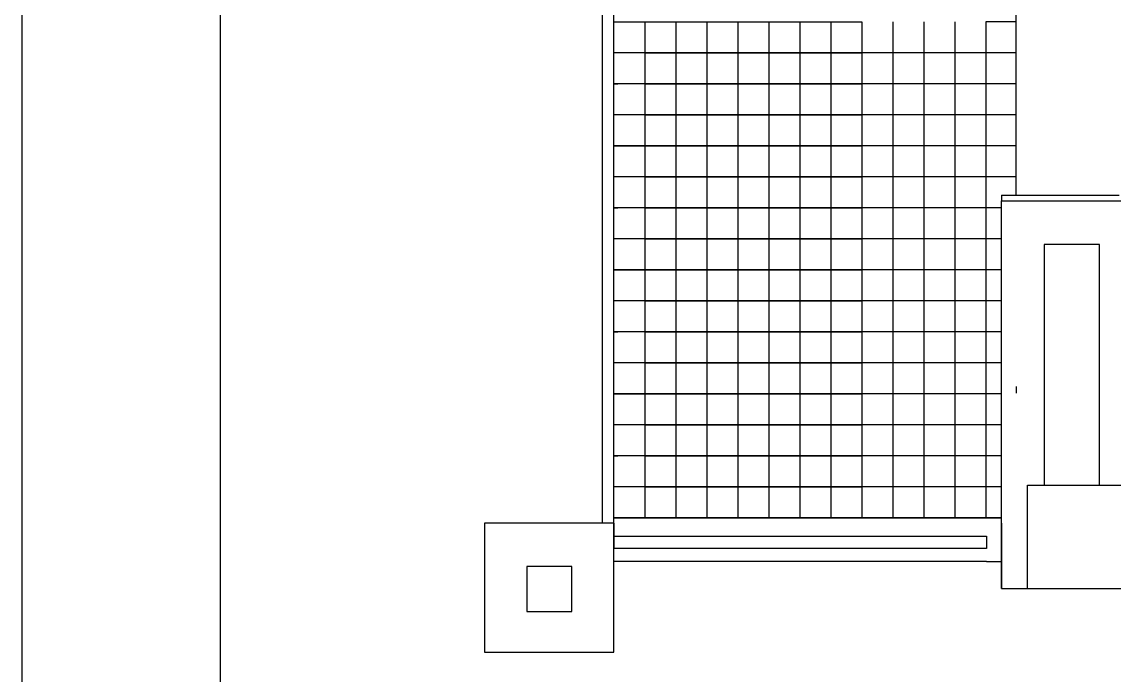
# Model space of a CAD drawing. Header units: millimetres. Extents: x 2377 to 4712, y -254 to 3188.
# Drawn here: x 3329.8 to 3412.6, y 1009.3 to 1058.8 of the extents above; entities that cross this region are included whole.
import ezdxf

# ---------------------------------------------------------------- set-up
doc = ezdxf.new("R2010")
doc.units = ezdxf.units.MM

msp = doc.modelspace()

# ---------------------------------------------------------------- linework, layer by layer
at = {"transparency": 33554687}
for p, q in [((3329.758, 1244.791), (3329.758, 947.791)), ((3344.808, 967.791), (3344.808, 1229.791)), ((3374.634, 1020.805), (3374.634, 1183.466)), ((3373.777, 1020.805), (3373.777, 1159.949)), ((3374.634, 1020.805), (3374.634, 1159.949)), ((3405.118, 1091.749), (3405.118, 1045.683)), ((3374.634, 1058.824), (3376.986, 1058.824)), ((3376.986, 1058.824), (3376.986, 1056.473)), ((3376.986, 1058.824), (3379.338, 1058.824)), ((3379.338, 1058.824), (3379.338, 1056.473)), ((3379.338, 1058.824), (3381.69, 1058.824)), ((3381.69, 1058.824), (3381.69, 1056.473)), ((3381.69, 1058.824), (3384.041, 1058.824)), ((3384.041, 1058.824), (3384.041, 1056.473)), ((3384.041, 1058.824), (3386.393, 1058.824)), ((3386.393, 1058.824), (3386.393, 1056.473)), ((3386.393, 1058.824), (3388.745, 1058.824)), ((3388.745, 1058.824), (3388.745, 1056.473)), ((3388.745, 1058.824), (3391.096, 1058.824)), ((3391.096, 1058.824), (3391.096, 1056.473)), ((3391.096, 1058.824), (3393.448, 1058.824)), ((3393.448, 1058.824), (3393.448, 1056.473)), ((3395.8, 1058.824), (3395.8, 1056.473)), ((3398.152, 1058.824), (3398.152, 1056.473)), ((3400.503, 1058.824), (3400.503, 1056.473)), ((3402.855, 1058.824), (3402.855, 1056.473)), ((3405.133, 1058.824), (3402.855, 1058.824)), ((3376.986, 1056.473), (3374.634, 1056.473)), ((3379.338, 1056.473), (3376.986, 1056.473)), ((3376.986, 1056.473), (3376.986, 1054.121)), ((3376.986, 1056.473), (3379.338, 1056.473)), ((3381.69, 1056.473), (3379.338, 1056.473)), ((3379.338, 1056.473), (3379.338, 1054.121)), ((3379.338, 1056.473), (3381.69, 1056.473)), ((3384.041, 1056.473), (3381.69, 1056.473)), ((3381.69, 1056.473), (3381.69, 1054.121)), ((3381.69, 1056.473), (3384.041, 1056.473)), ((3386.393, 1056.473), (3384.041, 1056.473)), ((3384.041, 1056.473), (3384.041, 1054.121)), ((3384.041, 1056.473), (3386.393, 1056.473)), ((3388.745, 1056.473), (3386.393, 1056.473)), ((3386.393, 1056.473), (3386.393, 1054.121)), ((3386.393, 1056.473), (3388.745, 1056.473)), ((3391.096, 1056.473), (3388.745, 1056.473)), ((3388.745, 1056.473), (3388.745, 1054.121)), ((3388.745, 1056.473), (3391.096, 1056.473)), ((3393.448, 1056.473), (3391.096, 1056.473)), ((3391.096, 1056.473), (3391.096, 1054.121)), ((3391.096, 1056.473), (3393.448, 1056.473)), ((3395.8, 1056.473), (3393.448, 1056.473)), ((3393.448, 1056.473), (3393.448, 1054.121)), ((3398.152, 1056.473), (3395.8, 1056.473)), ((3395.8, 1056.473), (3395.8, 1054.121)), ((3400.503, 1056.473), (3398.152, 1056.473)), ((3398.152, 1056.473), (3398.152, 1054.121)), ((3402.855, 1056.473), (3400.503, 1056.473)), ((3400.503, 1056.473), (3400.503, 1054.121)), ((3402.855, 1056.473), (3402.855, 1054.121)), ((3405.133, 1056.473), (3402.855, 1056.473)), ((3374.634, 1054.121), (3374.934, 1054.121)), ((3376.986, 1054.121), (3374.634, 1054.121)), ((3379.338, 1054.121), (3376.986, 1054.121)), ((3376.986, 1054.121), (3376.986, 1051.769)), ((3376.986, 1054.121), (3379.338, 1054.121)), ((3381.69, 1054.121), (3379.338, 1054.121)), ((3379.338, 1054.121), (3379.338, 1051.769)), ((3379.338, 1054.121), (3381.69, 1054.121)), ((3384.041, 1054.121), (3381.69, 1054.121)), ((3381.69, 1054.121), (3381.69, 1051.769)), ((3381.69, 1054.121), (3384.041, 1054.121)), ((3386.393, 1054.121), (3384.041, 1054.121)), ((3384.041, 1054.121), (3384.041, 1051.769)), ((3384.041, 1054.121), (3386.393, 1054.121)), ((3388.745, 1054.121), (3386.393, 1054.121)), ((3386.393, 1054.121), (3386.393, 1051.769)), ((3386.393, 1054.121), (3388.745, 1054.121)), ((3391.096, 1054.121), (3388.745, 1054.121)), ((3388.745, 1054.121), (3388.745, 1051.769)), ((3388.745, 1054.121), (3391.096, 1054.121)), ((3393.448, 1054.121), (3391.096, 1054.121)), ((3391.096, 1054.121), (3391.096, 1051.769)), ((3391.096, 1054.121), (3393.448, 1054.121)), ((3395.8, 1054.121), (3393.448, 1054.121)), ((3393.448, 1054.121), (3393.448, 1051.769)), ((3398.152, 1054.121), (3395.8, 1054.121)), ((3395.8, 1054.121), (3395.8, 1051.769)), ((3400.503, 1054.121), (3398.152, 1054.121)), ((3398.152, 1054.121), (3398.152, 1051.769)), ((3402.855, 1054.121), (3400.503, 1054.121)), ((3400.503, 1054.121), (3400.503, 1051.769)), ((3402.855, 1054.121), (3402.855, 1051.769)), ((3405.133, 1054.121), (3402.855, 1054.121)), ((3376.986, 1051.769), (3374.634, 1051.769)), ((3379.338, 1051.769), (3376.986, 1051.769)), ((3376.986, 1051.769), (3376.986, 1049.418)), ((3376.986, 1051.769), (3379.338, 1051.769)), ((3381.69, 1051.769), (3379.338, 1051.769)), ((3379.338, 1051.769), (3379.338, 1049.418)), ((3379.338, 1051.769), (3381.69, 1051.769)), ((3384.041, 1051.769), (3381.69, 1051.769)), ((3381.69, 1051.769), (3381.69, 1049.418)), ((3381.69, 1051.769), (3384.041, 1051.769)), ((3386.393, 1051.769), (3384.041, 1051.769)), ((3384.041, 1051.769), (3384.041, 1049.418)), ((3384.041, 1051.769), (3386.393, 1051.769)), ((3388.745, 1051.769), (3386.393, 1051.769)), ((3386.393, 1051.769), (3386.393, 1049.418)), ((3386.393, 1051.769), (3388.745, 1051.769)), ((3391.096, 1051.769), (3388.745, 1051.769)), ((3388.745, 1051.769), (3388.745, 1049.418)), ((3388.745, 1051.769), (3391.096, 1051.769)), ((3393.448, 1051.769), (3391.096, 1051.769)), ((3391.096, 1051.769), (3391.096, 1049.418)), ((3391.096, 1051.769), (3393.448, 1051.769)), ((3395.8, 1051.769), (3393.448, 1051.769)), ((3393.448, 1051.769), (3393.448, 1049.418)), ((3398.152, 1051.769), (3395.8, 1051.769)), ((3395.8, 1051.769), (3395.8, 1049.418)), ((3400.503, 1051.769), (3398.152, 1051.769)), ((3398.152, 1051.769), (3398.152, 1049.418)), ((3402.855, 1051.769), (3400.503, 1051.769)), ((3400.503, 1051.769), (3400.503, 1049.418)), ((3402.855, 1051.769), (3402.855, 1049.418)), ((3405.133, 1051.769), (3402.855, 1051.769)), ((3376.986, 1049.418), (3374.634, 1049.418)), ((3374.634, 1049.418), (3376.986, 1049.418)), ((3379.338, 1049.418), (3376.986, 1049.418)), ((3376.986, 1049.418), (3376.986, 1047.066)), ((3376.986, 1049.418), (3379.338, 1049.418)), ((3381.69, 1049.418), (3379.338, 1049.418)), ((3379.338, 1049.418), (3379.338, 1047.066)), ((3379.338, 1049.418), (3381.69, 1049.418)), ((3384.041, 1049.418), (3381.69, 1049.418)), ((3381.69, 1049.418), (3381.69, 1047.066)), ((3381.69, 1049.418), (3384.041, 1049.418)), ((3386.393, 1049.418), (3384.041, 1049.418)), ((3384.041, 1049.418), (3384.041, 1047.066)), ((3384.041, 1049.418), (3386.393, 1049.418)), ((3388.745, 1049.418), (3386.393, 1049.418)), ((3386.393, 1049.418), (3386.393, 1047.066)), ((3386.393, 1049.418), (3388.745, 1049.418)), ((3391.096, 1049.418), (3388.745, 1049.418)), ((3388.745, 1049.418), (3388.745, 1047.066)), ((3388.745, 1049.418), (3391.096, 1049.418)), ((3393.448, 1049.418), (3391.096, 1049.418)), ((3391.096, 1049.418), (3391.096, 1047.066)), ((3391.096, 1049.418), (3393.448, 1049.418)), ((3395.8, 1049.418), (3393.448, 1049.418)), ((3393.448, 1049.418), (3393.448, 1047.066)), ((3398.152, 1049.418), (3395.8, 1049.418)), ((3395.8, 1049.418), (3395.8, 1047.066)), ((3400.503, 1049.418), (3398.152, 1049.418)), ((3398.152, 1049.418), (3398.152, 1047.066)), ((3402.855, 1049.418), (3400.503, 1049.418)), ((3400.503, 1049.418), (3400.503, 1047.066)), ((3402.855, 1049.418), (3402.855, 1047.066)), ((3405.133, 1049.418), (3402.855, 1049.418)), ((3376.986, 1047.066), (3374.634, 1047.066)), ((3379.338, 1047.066), (3376.986, 1047.066)), ((3376.986, 1047.066), (3376.986, 1044.714)), ((3376.986, 1047.066), (3379.338, 1047.066)), ((3381.69, 1047.066), (3379.338, 1047.066)), ((3379.338, 1047.066), (3379.338, 1044.714)), ((3379.338, 1047.066), (3381.69, 1047.066)), ((3384.041, 1047.066), (3381.69, 1047.066)), ((3381.69, 1047.066), (3381.69, 1044.714)), ((3381.69, 1047.066), (3384.041, 1047.066)), ((3386.393, 1047.066), (3384.041, 1047.066)), ((3384.041, 1047.066), (3384.041, 1044.714)), ((3384.041, 1047.066), (3386.393, 1047.066)), ((3388.745, 1047.066), (3386.393, 1047.066)), ((3386.393, 1047.066), (3386.393, 1044.714)), ((3386.393, 1047.066), (3388.745, 1047.066)), ((3391.096, 1047.066), (3388.745, 1047.066)), ((3388.745, 1047.066), (3388.745, 1044.714)), ((3388.745, 1047.066), (3391.096, 1047.066)), ((3393.448, 1047.066), (3391.096, 1047.066)), ((3391.096, 1047.066), (3391.096, 1044.714)), ((3391.096, 1047.066), (3393.448, 1047.066)), ((3395.8, 1047.066), (3393.448, 1047.066)), ((3393.448, 1047.066), (3393.448, 1044.714)), ((3398.152, 1047.066), (3395.8, 1047.066)), ((3395.8, 1047.066), (3395.8, 1044.714)), ((3400.503, 1047.066), (3398.152, 1047.066)), ((3398.152, 1047.066), (3398.152, 1044.714)), ((3402.855, 1047.066), (3400.503, 1047.066)), ((3400.503, 1047.066), (3400.503, 1044.714)), ((3402.855, 1047.066), (3402.855, 1044.714)), ((3405.133, 1047.066), (3402.855, 1047.066)), ((3404.031, 1045.683), (3412.957, 1045.683)), ((3404.031, 1045.683), (3404.031, 1045.24)), ((3404.031, 1015.843), (3404.031, 1045.24)), ((3404.031, 1045.24), (3413.83, 1045.24)), ((3404.031, 1045.24), (3413.833, 1045.24)), ((3374.634, 1044.714), (3374.934, 1044.714)), ((3376.986, 1044.714), (3374.634, 1044.714)), ((3379.338, 1044.714), (3376.986, 1044.714)), ((3376.986, 1044.714), (3376.986, 1042.362)), ((3376.986, 1044.714), (3379.338, 1044.714)), ((3381.69, 1044.714), (3379.338, 1044.714)), ((3379.338, 1044.714), (3379.338, 1042.362)), ((3379.338, 1044.714), (3381.69, 1044.714)), ((3384.041, 1044.714), (3381.69, 1044.714)), ((3381.69, 1044.714), (3381.69, 1042.362)), ((3381.69, 1044.714), (3384.041, 1044.714)), ((3386.393, 1044.714), (3384.041, 1044.714)), ((3384.041, 1044.714), (3384.041, 1042.362)), ((3384.041, 1044.714), (3386.393, 1044.714)), ((3388.745, 1044.714), (3386.393, 1044.714)), ((3386.393, 1044.714), (3386.393, 1042.362)), ((3386.393, 1044.714), (3388.745, 1044.714)), ((3391.096, 1044.714), (3388.745, 1044.714)), ((3388.745, 1044.714), (3388.745, 1042.362)), ((3388.745, 1044.714), (3391.096, 1044.714)), ((3393.448, 1044.714), (3391.096, 1044.714)), ((3391.096, 1044.714), (3391.096, 1042.362)), ((3391.096, 1044.714), (3393.448, 1044.714)), ((3395.8, 1044.714), (3393.448, 1044.714)), ((3393.448, 1044.714), (3393.448, 1042.362)), ((3398.152, 1044.714), (3395.8, 1044.714)), ((3395.8, 1044.714), (3395.8, 1042.362)), ((3400.503, 1044.714), (3398.152, 1044.714)), ((3398.152, 1044.714), (3398.152, 1042.362)), ((3402.855, 1044.714), (3400.503, 1044.714)), ((3400.503, 1044.714), (3400.503, 1042.362)), ((3404.031, 1044.714), (3402.855, 1044.714)), ((3402.855, 1044.714), (3402.855, 1042.362)), ((3376.986, 1042.362), (3374.634, 1042.362)), ((3379.338, 1042.362), (3376.986, 1042.362)), ((3376.986, 1042.362), (3376.986, 1040.011)), ((3376.986, 1042.362), (3379.338, 1042.362)), ((3381.69, 1042.362), (3379.338, 1042.362)), ((3379.338, 1042.362), (3379.338, 1040.011)), ((3379.338, 1042.362), (3381.69, 1042.362)), ((3384.041, 1042.362), (3381.69, 1042.362)), ((3381.69, 1042.362), (3381.69, 1040.011)), ((3381.69, 1042.362), (3384.041, 1042.362)), ((3386.393, 1042.362), (3384.041, 1042.362)), ((3384.041, 1042.362), (3384.041, 1040.011)), ((3384.041, 1042.362), (3386.393, 1042.362)), ((3388.745, 1042.362), (3386.393, 1042.362)), ((3386.393, 1042.362), (3386.393, 1040.011)), ((3386.393, 1042.362), (3388.745, 1042.362)), ((3391.096, 1042.362), (3388.745, 1042.362)), ((3388.745, 1042.362), (3388.745, 1040.011)), ((3388.745, 1042.362), (3391.096, 1042.362)), ((3393.448, 1042.362), (3391.096, 1042.362)), ((3391.096, 1042.362), (3391.096, 1040.011)), ((3391.096, 1042.362), (3393.448, 1042.362)), ((3395.8, 1042.362), (3393.448, 1042.362)), ((3393.448, 1042.362), (3393.448, 1040.011)), ((3398.152, 1042.362), (3395.8, 1042.362)), ((3395.8, 1042.362), (3395.8, 1040.011)), ((3400.503, 1042.362), (3398.152, 1042.362)), ((3398.152, 1042.362), (3398.152, 1040.011)), ((3402.855, 1042.362), (3400.503, 1042.362)), ((3400.503, 1042.362), (3400.503, 1040.011)), ((3404.031, 1042.362), (3402.855, 1042.362)), ((3402.855, 1042.362), (3402.855, 1040.011)), ((3411.474, 1041.936), (3407.272, 1041.936)), ((3407.272, 1041.936), (3407.272, 1023.683)), ((3411.474, 1023.683), (3411.474, 1041.936)), ((3376.986, 1040.011), (3374.634, 1040.011)), ((3374.634, 1040.011), (3376.986, 1040.011)), ((3379.338, 1040.011), (3376.986, 1040.011)), ((3376.986, 1040.011), (3376.986, 1037.659)), ((3376.986, 1040.011), (3379.338, 1040.011)), ((3381.69, 1040.011), (3379.338, 1040.011)), ((3379.338, 1040.011), (3379.338, 1037.659)), ((3379.338, 1040.011), (3381.69, 1040.011)), ((3384.041, 1040.011), (3381.69, 1040.011)), ((3381.69, 1040.011), (3381.69, 1037.659)), ((3381.69, 1040.011), (3384.041, 1040.011)), ((3386.393, 1040.011), (3384.041, 1040.011)), ((3384.041, 1040.011), (3384.041, 1037.659)), ((3384.041, 1040.011), (3386.393, 1040.011)), ((3388.745, 1040.011), (3386.393, 1040.011)), ((3386.393, 1040.011), (3386.393, 1037.659)), ((3386.393, 1040.011), (3388.745, 1040.011)), ((3391.096, 1040.011), (3388.745, 1040.011)), ((3388.745, 1040.011), (3388.745, 1037.659)), ((3388.745, 1040.011), (3391.096, 1040.011)), ((3393.448, 1040.011), (3391.096, 1040.011)), ((3391.096, 1040.011), (3391.096, 1037.659)), ((3391.096, 1040.011), (3393.448, 1040.011)), ((3395.8, 1040.011), (3393.448, 1040.011)), ((3393.448, 1040.011), (3393.448, 1037.659)), ((3398.152, 1040.011), (3395.8, 1040.011)), ((3395.8, 1040.011), (3395.8, 1037.659)), ((3400.503, 1040.011), (3398.152, 1040.011)), ((3398.152, 1040.011), (3398.152, 1037.659)), ((3402.855, 1040.011), (3400.503, 1040.011)), ((3400.503, 1040.011), (3400.503, 1037.659)), ((3404.031, 1040.011), (3402.855, 1040.011)), ((3402.855, 1040.011), (3402.855, 1037.659)), ((3376.986, 1037.659), (3374.634, 1037.659)), ((3379.338, 1037.659), (3376.986, 1037.659)), ((3376.986, 1037.659), (3376.986, 1035.307)), ((3376.986, 1037.659), (3379.338, 1037.659)), ((3381.69, 1037.659), (3379.338, 1037.659)), ((3379.338, 1037.659), (3379.338, 1035.307)), ((3379.338, 1037.659), (3381.69, 1037.659)), ((3384.041, 1037.659), (3381.69, 1037.659)), ((3381.69, 1037.659), (3381.69, 1035.307)), ((3381.69, 1037.659), (3384.041, 1037.659)), ((3386.393, 1037.659), (3384.041, 1037.659)), ((3384.041, 1037.659), (3384.041, 1035.307)), ((3384.041, 1037.659), (3386.393, 1037.659)), ((3388.745, 1037.659), (3386.393, 1037.659)), ((3386.393, 1037.659), (3386.393, 1035.307)), ((3386.393, 1037.659), (3388.745, 1037.659)), ((3391.096, 1037.659), (3388.745, 1037.659)), ((3388.745, 1037.659), (3388.745, 1035.307)), ((3388.745, 1037.659), (3391.096, 1037.659)), ((3393.448, 1037.659), (3391.096, 1037.659)), ((3391.096, 1037.659), (3391.096, 1035.307)), ((3391.096, 1037.659), (3393.448, 1037.659)), ((3395.8, 1037.659), (3393.448, 1037.659)), ((3393.448, 1037.659), (3393.448, 1035.307)), ((3398.152, 1037.659), (3395.8, 1037.659)), ((3395.8, 1037.659), (3395.8, 1035.307)), ((3400.503, 1037.659), (3398.152, 1037.659)), ((3398.152, 1037.659), (3398.152, 1035.307)), ((3402.855, 1037.659), (3400.503, 1037.659)), ((3400.503, 1037.659), (3400.503, 1035.307)), ((3404.031, 1037.659), (3402.855, 1037.659)), ((3402.855, 1037.659), (3402.855, 1035.307)), ((3374.634, 1035.307), (3374.934, 1035.307)), ((3376.986, 1035.307), (3374.634, 1035.307)), ((3379.338, 1035.307), (3376.986, 1035.307)), ((3376.986, 1035.307), (3376.986, 1032.955)), ((3376.986, 1035.307), (3379.338, 1035.307)), ((3381.69, 1035.307), (3379.338, 1035.307)), ((3379.338, 1035.307), (3379.338, 1032.955)), ((3379.338, 1035.307), (3381.69, 1035.307)), ((3384.041, 1035.307), (3381.69, 1035.307)), ((3381.69, 1035.307), (3381.69, 1032.955)), ((3381.69, 1035.307), (3384.041, 1035.307)), ((3386.393, 1035.307), (3384.041, 1035.307)), ((3384.041, 1035.307), (3384.041, 1032.955)), ((3384.041, 1035.307), (3386.393, 1035.307)), ((3388.745, 1035.307), (3386.393, 1035.307)), ((3386.393, 1035.307), (3386.393, 1032.955)), ((3386.393, 1035.307), (3388.745, 1035.307)), ((3391.096, 1035.307), (3388.745, 1035.307)), ((3388.745, 1035.307), (3388.745, 1032.955)), ((3388.745, 1035.307), (3391.096, 1035.307)), ((3393.448, 1035.307), (3391.096, 1035.307)), ((3391.096, 1035.307), (3391.096, 1032.955)), ((3391.096, 1035.307), (3393.448, 1035.307)), ((3395.8, 1035.307), (3393.448, 1035.307)), ((3393.448, 1035.307), (3393.448, 1032.955)), ((3398.152, 1035.307), (3395.8, 1035.307)), ((3395.8, 1035.307), (3395.8, 1032.955)), ((3400.503, 1035.307), (3398.152, 1035.307)), ((3398.152, 1035.307), (3398.152, 1032.955)), ((3402.855, 1035.307), (3400.503, 1035.307)), ((3400.503, 1035.307), (3400.503, 1032.955)), ((3404.031, 1035.307), (3402.855, 1035.307)), ((3402.855, 1035.307), (3402.855, 1032.955)), ((3376.986, 1032.955), (3374.634, 1032.955)), ((3379.338, 1032.955), (3376.986, 1032.955)), ((3376.986, 1032.955), (3376.986, 1030.604)), ((3376.986, 1032.955), (3379.338, 1032.955)), ((3381.69, 1032.955), (3379.338, 1032.955)), ((3379.338, 1032.955), (3379.338, 1030.604)), ((3379.338, 1032.955), (3381.69, 1032.955)), ((3384.041, 1032.955), (3381.69, 1032.955)), ((3381.69, 1032.955), (3381.69, 1030.604)), ((3381.69, 1032.955), (3384.041, 1032.955)), ((3386.393, 1032.955), (3384.041, 1032.955)), ((3384.041, 1032.955), (3384.041, 1030.604)), ((3384.041, 1032.955), (3386.393, 1032.955)), ((3388.745, 1032.955), (3386.393, 1032.955)), ((3386.393, 1032.955), (3386.393, 1030.604)), ((3386.393, 1032.955), (3388.745, 1032.955)), ((3391.096, 1032.955), (3388.745, 1032.955)), ((3388.745, 1032.955), (3388.745, 1030.604)), ((3388.745, 1032.955), (3391.096, 1032.955)), ((3393.448, 1032.955), (3391.096, 1032.955)), ((3391.096, 1032.955), (3391.096, 1030.604)), ((3391.096, 1032.955), (3393.448, 1032.955)), ((3395.8, 1032.955), (3393.448, 1032.955)), ((3393.448, 1032.955), (3393.448, 1030.604)), ((3398.152, 1032.955), (3395.8, 1032.955)), ((3395.8, 1032.955), (3395.8, 1030.604)), ((3400.503, 1032.955), (3398.152, 1032.955)), ((3398.152, 1032.955), (3398.152, 1030.604)), ((3402.855, 1032.955), (3400.503, 1032.955)), ((3400.503, 1032.955), (3400.503, 1030.604)), ((3404.031, 1032.955), (3402.855, 1032.955)), ((3402.855, 1032.955), (3402.855, 1030.604)), ((3405.133, 1031.17), (3405.133, 1030.664)), ((3376.986, 1030.604), (3374.634, 1030.604)), ((3374.634, 1030.604), (3376.986, 1030.604)), ((3379.338, 1030.604), (3376.986, 1030.604)), ((3376.986, 1030.604), (3376.986, 1028.252)), ((3376.986, 1030.604), (3379.338, 1030.604)), ((3381.69, 1030.604), (3379.338, 1030.604)), ((3379.338, 1030.604), (3379.338, 1028.252)), ((3379.338, 1030.604), (3381.69, 1030.604)), ((3384.041, 1030.604), (3381.69, 1030.604)), ((3381.69, 1030.604), (3381.69, 1028.252)), ((3381.69, 1030.604), (3384.041, 1030.604)), ((3386.393, 1030.604), (3384.041, 1030.604)), ((3384.041, 1030.604), (3384.041, 1028.252)), ((3384.041, 1030.604), (3386.393, 1030.604)), ((3388.745, 1030.604), (3386.393, 1030.604)), ((3386.393, 1030.604), (3386.393, 1028.252)), ((3386.393, 1030.604), (3388.745, 1030.604)), ((3391.096, 1030.604), (3388.745, 1030.604)), ((3388.745, 1030.604), (3388.745, 1028.252)), ((3388.745, 1030.604), (3391.096, 1030.604)), ((3393.448, 1030.604), (3391.096, 1030.604)), ((3391.096, 1030.604), (3391.096, 1028.252)), ((3391.096, 1030.604), (3393.448, 1030.604)), ((3395.8, 1030.604), (3393.448, 1030.604)), ((3393.448, 1030.604), (3393.448, 1028.252)), ((3398.152, 1030.604), (3395.8, 1030.604)), ((3395.8, 1030.604), (3395.8, 1028.252)), ((3400.503, 1030.604), (3398.152, 1030.604)), ((3398.152, 1030.604), (3398.152, 1028.252)), ((3402.855, 1030.604), (3400.503, 1030.604)), ((3400.503, 1030.604), (3400.503, 1028.252)), ((3404.031, 1030.604), (3402.855, 1030.604)), ((3402.855, 1030.604), (3402.855, 1028.252)), ((3376.986, 1028.252), (3374.634, 1028.252)), ((3379.338, 1028.252), (3376.986, 1028.252)), ((3376.986, 1028.252), (3376.986, 1025.9)), ((3376.986, 1028.252), (3379.338, 1028.252)), ((3381.69, 1028.252), (3379.338, 1028.252)), ((3379.338, 1028.252), (3379.338, 1025.9)), ((3379.338, 1028.252), (3381.69, 1028.252)), ((3384.041, 1028.252), (3381.69, 1028.252)), ((3381.69, 1028.252), (3381.69, 1025.9)), ((3381.69, 1028.252), (3384.041, 1028.252)), ((3386.393, 1028.252), (3384.041, 1028.252)), ((3384.041, 1028.252), (3384.041, 1025.9)), ((3384.041, 1028.252), (3386.393, 1028.252)), ((3388.745, 1028.252), (3386.393, 1028.252)), ((3386.393, 1028.252), (3386.393, 1025.9)), ((3386.393, 1028.252), (3388.745, 1028.252)), ((3391.096, 1028.252), (3388.745, 1028.252)), ((3388.745, 1028.252), (3388.745, 1025.9)), ((3388.745, 1028.252), (3391.096, 1028.252)), ((3393.448, 1028.252), (3391.096, 1028.252)), ((3391.096, 1028.252), (3391.096, 1025.9)), ((3391.096, 1028.252), (3393.448, 1028.252)), ((3395.8, 1028.252), (3393.448, 1028.252)), ((3393.448, 1028.252), (3393.448, 1025.9)), ((3398.152, 1028.252), (3395.8, 1028.252)), ((3395.8, 1028.252), (3395.8, 1025.9)), ((3400.503, 1028.252), (3398.152, 1028.252)), ((3398.152, 1028.252), (3398.152, 1025.9)), ((3402.855, 1028.252), (3400.503, 1028.252)), ((3400.503, 1028.252), (3400.503, 1025.9)), ((3404.031, 1028.252), (3402.855, 1028.252)), ((3402.855, 1028.252), (3402.855, 1025.9)), ((3374.634, 1025.9), (3374.934, 1025.9)), ((3376.986, 1025.9), (3374.634, 1025.9)), ((3379.338, 1025.9), (3376.986, 1025.9)), ((3376.986, 1025.9), (3376.986, 1023.549)), ((3376.986, 1025.9), (3379.338, 1025.9)), ((3381.69, 1025.9), (3379.338, 1025.9)), ((3379.338, 1025.9), (3379.338, 1023.549)), ((3379.338, 1025.9), (3381.69, 1025.9)), ((3384.041, 1025.9), (3381.69, 1025.9)), ((3381.69, 1025.9), (3381.69, 1023.549)), ((3381.69, 1025.9), (3384.041, 1025.9)), ((3386.393, 1025.9), (3384.041, 1025.9)), ((3384.041, 1025.9), (3384.041, 1023.549)), ((3384.041, 1025.9), (3386.393, 1025.9)), ((3388.745, 1025.9), (3386.393, 1025.9)), ((3386.393, 1025.9), (3386.393, 1023.549)), ((3386.393, 1025.9), (3388.745, 1025.9)), ((3391.096, 1025.9), (3388.745, 1025.9)), ((3388.745, 1025.9), (3388.745, 1023.549)), ((3388.745, 1025.9), (3391.096, 1025.9)), ((3393.448, 1025.9), (3391.096, 1025.9)), ((3391.096, 1025.9), (3391.096, 1023.549)), ((3391.096, 1025.9), (3393.448, 1025.9)), ((3395.8, 1025.9), (3393.448, 1025.9)), ((3393.448, 1025.9), (3393.448, 1023.549)), ((3398.152, 1025.9), (3395.8, 1025.9)), ((3395.8, 1025.9), (3395.8, 1023.549)), ((3400.503, 1025.9), (3398.152, 1025.9)), ((3398.152, 1025.9), (3398.152, 1023.549)), ((3402.855, 1025.9), (3400.503, 1025.9)), ((3400.503, 1025.9), (3400.503, 1023.549)), ((3404.031, 1025.9), (3402.855, 1025.9)), ((3402.855, 1025.9), (3402.855, 1023.549)), ((3405.991, 1015.843), (3405.991, 1023.683)), ((3405.991, 1023.683), (3415.79, 1023.683)), ((3376.986, 1023.549), (3374.634, 1023.549)), ((3379.338, 1023.549), (3376.986, 1023.549)), ((3376.986, 1023.549), (3376.986, 1021.197)), ((3376.986, 1023.549), (3379.338, 1023.549)), ((3381.69, 1023.549), (3379.338, 1023.549)), ((3379.338, 1023.549), (3379.338, 1021.197)), ((3379.338, 1023.549), (3381.69, 1023.549)), ((3384.041, 1023.549), (3381.69, 1023.549)), ((3381.69, 1023.549), (3381.69, 1021.197)), ((3381.69, 1023.549), (3384.041, 1023.549)), ((3386.393, 1023.549), (3384.041, 1023.549)), ((3384.041, 1023.549), (3384.041, 1021.197)), ((3384.041, 1023.549), (3386.393, 1023.549)), ((3388.745, 1023.549), (3386.393, 1023.549)), ((3386.393, 1023.549), (3386.393, 1021.197)), ((3386.393, 1023.549), (3388.745, 1023.549)), ((3391.096, 1023.549), (3388.745, 1023.549)), ((3388.745, 1023.549), (3388.745, 1021.197)), ((3388.745, 1023.549), (3391.096, 1023.549)), ((3393.448, 1023.549), (3391.096, 1023.549)), ((3391.096, 1023.549), (3391.096, 1021.197)), ((3391.096, 1023.549), (3393.448, 1023.549)), ((3395.8, 1023.549), (3393.448, 1023.549)), ((3393.448, 1023.549), (3393.448, 1021.197)), ((3398.152, 1023.549), (3395.8, 1023.549)), ((3395.8, 1023.549), (3395.8, 1021.197)), ((3400.503, 1023.549), (3398.152, 1023.549)), ((3398.152, 1023.549), (3398.152, 1021.197)), ((3402.855, 1023.549), (3400.503, 1023.549)), ((3400.503, 1023.549), (3400.503, 1021.197)), ((3404.031, 1023.549), (3402.855, 1023.549)), ((3402.855, 1023.549), (3402.855, 1021.197)), ((3374.634, 1021.197), (3404.031, 1021.197)), ((3376.986, 1021.197), (3374.634, 1021.197)), ((3379.338, 1021.197), (3376.986, 1021.197)), ((3381.69, 1021.197), (3379.338, 1021.197)), ((3384.041, 1021.197), (3381.69, 1021.197)), ((3386.393, 1021.197), (3384.041, 1021.197)), ((3388.745, 1021.197), (3386.393, 1021.197)), ((3391.096, 1021.197), (3388.745, 1021.197)), ((3393.448, 1021.197), (3391.096, 1021.197)), ((3395.8, 1021.197), (3393.448, 1021.197)), ((3398.152, 1021.197), (3395.8, 1021.197)), ((3400.503, 1021.197), (3398.152, 1021.197)), ((3402.855, 1021.197), (3400.503, 1021.197)), ((3404.031, 1021.197), (3402.855, 1021.197)), ((3364.835, 1020.805), (3364.835, 1011.007)), ((3374.634, 1020.805), (3364.835, 1020.805)), ((3374.634, 1020.805), (3373.067, 1020.805)), ((3374.634, 1011.007), (3374.634, 1020.805)), ((3374.634, 1020.805), (3374.634, 1018.846)), ((3404.031, 1020.805), (3404.031, 1017.886)), ((3374.634, 1019.816), (3402.899, 1019.816)), ((3402.899, 1019.816), (3402.899, 1018.866)), ((3402.899, 1018.866), (3374.634, 1018.866)), ((3402.899, 1017.886), (3374.634, 1017.886)), ((3402.899, 1017.886), (3404.031, 1017.886)), ((3404.031, 1017.886), (3404.031, 1015.843)), ((3368.052, 1017.51), (3368.052, 1014.107)), ((3371.454, 1017.51), (3368.052, 1017.51)), ((3371.454, 1014.107), (3371.454, 1017.51)), ((3404.031, 1015.843), (3405.991, 1015.843)), ((3405.991, 1015.843), (3415.79, 1015.843)), ((3368.052, 1014.107), (3371.454, 1014.107)), ((3364.835, 1011.007), (3374.634, 1011.007))]:
    msp.add_line(p, q, dxfattribs=at)

doc.saveas('drawing.dxf')
